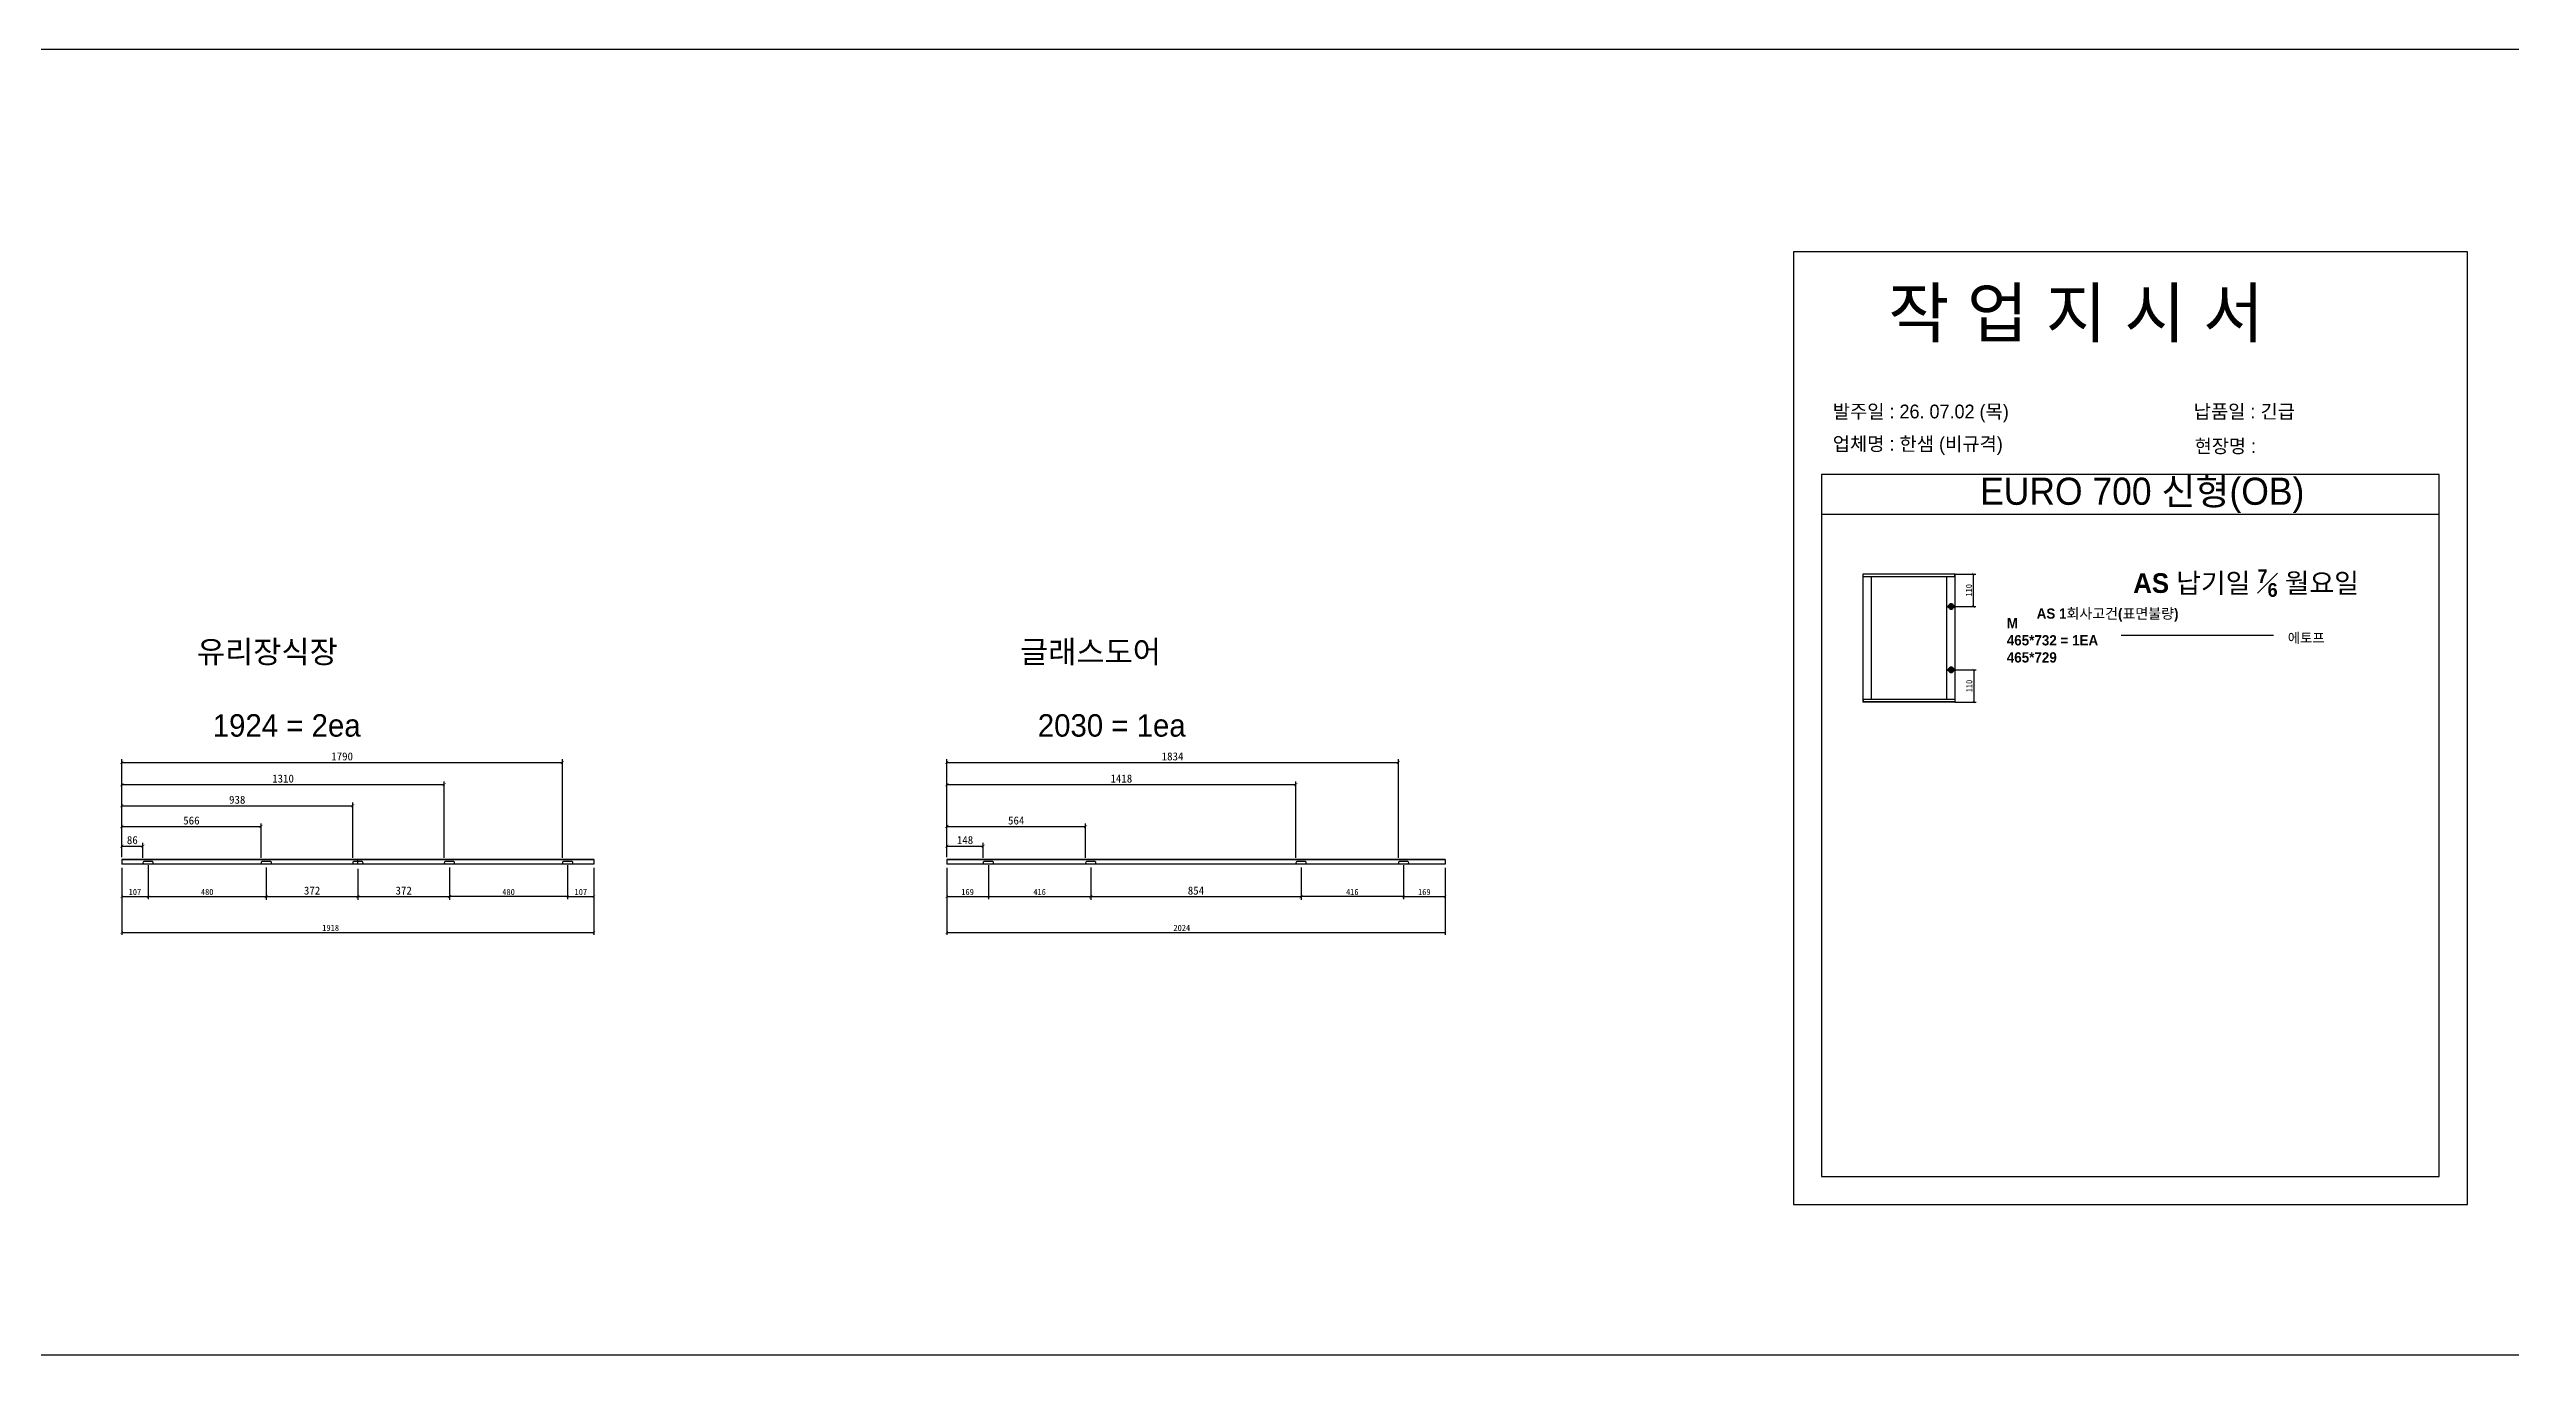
# Model space of a CAD drawing. Header units: millimetres. Extents: x -44117 to 256353, y -2095463 to 65325.
# Drawn here: x 125003 to 135000, y -1081262 to -1075959 of the extents above; entities that cross this region are included whole.
import ezdxf

# ---------------------------------------------------------------- set-up
doc = ezdxf.new("R2010")
doc.units = ezdxf.units.MM
doc.header["$LTSCALE"] = 10
doc.layers.add('Layer1', color=7, linetype='Continuous', lineweight=70)
doc.dimstyles.new('ISO-25', dxfattribs={"dimtxt": 2.5, "dimasz": 2.5, "dimexe": 1, "dimexo": 1, "dimtad": 1, "dimtxsty": 'Standard', "dimblk": 'ARCHTICK', "dimcen": 2.5, "dimadec": 0, "dimazin": 0, "dimtfac": 1, "dimtmove": 0, "dimatfit": 3, "dimfxl": 0, "dimarcsym": 0})

# ---------------------------------------------------------------- blocks, each defined once
blk = doc.blocks.new('_ArchTick')
at = {"color": 0, "linetype": 'ByBlock', "const_width": 0.15}
blk.add_lwpolyline([(-0.5, -0.5), (0.5, 0.5)], dxfattribs=at)
blk = doc.blocks.new('*D7403')
at = {"color": 0, "lineweight": -2}
for p, q in [((125297.3, -1079284.7), (125297.3, -1079556.8)), ((127215.3, -1079284.7), (127215.3, -1079556.8)), ((125297.3, -1079546.8), (127215.3, -1079546.8))]:
    blk.add_line(p, q, dxfattribs=at)
at = {"layer": 'Defpoints', "color": 0}
for p in [(125297.3, -1079269.7), (127215.3, -1079269.7), (127215.3, -1079546.8)]:
    blk.add_point(p, dxfattribs=at)
at = {"color": 0, "lineweight": -2, "xscale": 10, "yscale": 10, "zscale": 10, "rotation": 180}
blk.add_blockref('_ArchTick', (125297.3, -1079546.8), dxfattribs=at)
at = {"color": 0, "lineweight": -2, "xscale": 10, "yscale": 10, "zscale": 10}
blk.add_blockref('_ArchTick', (127215.3, -1079546.8), dxfattribs=at)
at = {"color": 0, "insert": (126145.8, -1079528.1), "char_height": 25, "attachment_point": 5}
blk.add_mtext('1918', dxfattribs=at)
blk = doc.blocks.new('*D7404')
at = {"color": 0, "lineweight": -2}
for p, q in [((125297.3, -1079284.7), (125297.3, -1079411.3)), ((125404.3, -1079273.3), (125404.3, -1079411.3)), ((125297.3, -1079401.3), (125404.3, -1079401.3))]:
    blk.add_line(p, q, dxfattribs=at)
at = {"layer": 'Defpoints', "color": 0}
for p in [(125297.3, -1079269.7), (125404.3, -1079258.3), (125404.3, -1079401.3)]:
    blk.add_point(p, dxfattribs=at)
at = {"color": 0, "lineweight": -2, "xscale": 10, "yscale": 10, "zscale": 10, "rotation": 180}
blk.add_blockref('_ArchTick', (125297.3, -1079401.3), dxfattribs=at)
at = {"color": 0, "lineweight": -2, "xscale": 10, "yscale": 10, "zscale": 10}
blk.add_blockref('_ArchTick', (125404.3, -1079401.3), dxfattribs=at)
at = {"color": 0, "insert": (125350.8, -1079382.5), "char_height": 25, "attachment_point": 5}
blk.add_mtext('107', dxfattribs=at)
blk = doc.blocks.new('*D7405')
at = {"color": 0, "lineweight": -2}
for p, q in [((127108.3, -1079273.3), (127108.3, -1079411.3)), ((127215.3, -1079284.7), (127215.3, -1079411.3)), ((127108.3, -1079401.3), (127215.3, -1079401.3))]:
    blk.add_line(p, q, dxfattribs=at)
at = {"layer": 'Defpoints', "color": 0}
for p in [(127108.3, -1079258.3), (127215.3, -1079269.7), (127215.3, -1079401.3)]:
    blk.add_point(p, dxfattribs=at)
at = {"color": 0, "lineweight": -2, "xscale": 10, "yscale": 10, "zscale": 10, "rotation": 180}
blk.add_blockref('_ArchTick', (127108.3, -1079401.3), dxfattribs=at)
at = {"color": 0, "lineweight": -2, "xscale": 10, "yscale": 10, "zscale": 10}
blk.add_blockref('_ArchTick', (127215.3, -1079401.3), dxfattribs=at)
at = {"color": 0, "insert": (127161.8, -1079382.5), "char_height": 25, "attachment_point": 5}
blk.add_mtext('107', dxfattribs=at)
blk = doc.blocks.new('*D7406')
at = {"color": 0, "lineweight": -2}
for p, q in [((125404.3, -1079283.3), (125404.3, -1079411.3)), ((125884.3, -1079283.3), (125884.3, -1079411.3)), ((125404.3, -1079401.3), (125884.3, -1079401.3))]:
    blk.add_line(p, q, dxfattribs=at)
at = {"layer": 'Defpoints', "color": 0}
for p in [(125404.3, -1079268.3), (125884.3, -1079268.3), (125884.3, -1079401.3)]:
    blk.add_point(p, dxfattribs=at)
at = {"color": 0, "lineweight": -2, "xscale": 10, "yscale": 10, "zscale": 10, "rotation": 180}
blk.add_blockref('_ArchTick', (125404.3, -1079401.3), dxfattribs=at)
at = {"color": 0, "lineweight": -2, "xscale": 10, "yscale": 10, "zscale": 10}
blk.add_blockref('_ArchTick', (125884.3, -1079401.3), dxfattribs=at)
at = {"color": 0, "insert": (125644.3, -1079382.5), "char_height": 25, "attachment_point": 5}
blk.add_mtext('480', dxfattribs=at)
blk = doc.blocks.new('*D7407')
at = {"color": 0, "lineweight": -2}
for p, q in [((126628.3, -1079283.3), (126628.3, -1079411.3)), ((127108.3, -1079283.3), (127108.3, -1079411.3)), ((127108.3, -1079401.3), (126628.3, -1079401.3))]:
    blk.add_line(p, q, dxfattribs=at)
at = {"layer": 'Defpoints', "color": 0}
for p in [(126628.3, -1079268.3), (127108.3, -1079268.3), (126628.3, -1079401.3)]:
    blk.add_point(p, dxfattribs=at)
at = {"color": 0, "lineweight": -2, "xscale": 10, "yscale": 10, "zscale": 10, "rotation": 180}
blk.add_blockref('_ArchTick', (126628.3, -1079401.3), dxfattribs=at)
at = {"color": 0, "lineweight": -2, "xscale": 10, "yscale": 10, "zscale": 10}
blk.add_blockref('_ArchTick', (127108.3, -1079401.3), dxfattribs=at)
at = {"color": 0, "insert": (126868.3, -1079382.5), "char_height": 25, "attachment_point": 5}
blk.add_mtext('480', dxfattribs=at)
blk = doc.blocks.new('*D7408')
at = {"color": 0, "lineweight": -2}
for p, q in [((125297.3, -1079240.7), (125297.3, -1079183.1)), ((125297.3, -1079196.1), (125383.3, -1079196.1)), ((125383.3, -1079243.8), (125383.3, -1079183.1))]:
    blk.add_line(p, q, dxfattribs=at)
at = {"layer": 'Defpoints', "color": 0}
for p in [(125383.3, -1079196.1), (125297.3, -1079260.2), (125383.3, -1079263.3)]:
    blk.add_point(p, dxfattribs=at)
at = {"color": 0, "lineweight": -2, "xscale": 13, "yscale": 13, "zscale": 13, "rotation": 180}
blk.add_blockref('_ArchTick', (125297.3, -1079196.1), dxfattribs=at)
at = {"color": 0, "lineweight": -2, "xscale": 13, "yscale": 13, "zscale": 13}
blk.add_blockref('_ArchTick', (125383.3, -1079196.1), dxfattribs=at)
at = {"color": 0, "insert": (125340.3, -1079171.7), "char_height": 32.5, "attachment_point": 5}
blk.add_mtext('86', dxfattribs=at)
blk = doc.blocks.new('*D7409')
at = {"color": 0, "lineweight": -2}
for p, q in [((125297.3, -1079240.7), (125297.3, -1079103.5)), ((125863.3, -1079243.8), (125863.3, -1079103.5)), ((125297.3, -1079116.5), (125863.3, -1079116.5))]:
    blk.add_line(p, q, dxfattribs=at)
at = {"layer": 'Defpoints', "color": 0}
for p in [(125863.3, -1079116.5), (125297.3, -1079260.2), (125863.3, -1079263.3)]:
    blk.add_point(p, dxfattribs=at)
at = {"color": 0, "lineweight": -2, "xscale": 13, "yscale": 13, "zscale": 13, "rotation": 180}
blk.add_blockref('_ArchTick', (125297.3, -1079116.5), dxfattribs=at)
at = {"color": 0, "lineweight": -2, "xscale": 13, "yscale": 13, "zscale": 13}
blk.add_blockref('_ArchTick', (125863.3, -1079116.5), dxfattribs=at)
at = {"color": 0, "insert": (125580.3, -1079092.1), "char_height": 32.5, "attachment_point": 5}
blk.add_mtext('566', dxfattribs=at)
blk = doc.blocks.new('*D7410')
at = {"color": 0, "lineweight": -2}
for p, q in [((125297.3, -1079240.7), (125297.3, -1079019.2)), ((125297.3, -1079032.2), (126235.3, -1079032.2)), ((126235.3, -1079243.8), (126235.3, -1079019.2))]:
    blk.add_line(p, q, dxfattribs=at)
at = {"layer": 'Defpoints', "color": 0}
for p in [(126235.3, -1079032.2), (125297.3, -1079260.2), (126235.3, -1079263.3)]:
    blk.add_point(p, dxfattribs=at)
at = {"color": 0, "lineweight": -2, "xscale": 13, "yscale": 13, "zscale": 13, "rotation": 180}
blk.add_blockref('_ArchTick', (125297.3, -1079032.2), dxfattribs=at)
at = {"color": 0, "lineweight": -2, "xscale": 13, "yscale": 13, "zscale": 13}
blk.add_blockref('_ArchTick', (126235.3, -1079032.2), dxfattribs=at)
at = {"color": 0, "insert": (125766.3, -1079007.8), "char_height": 32.5, "attachment_point": 5}
blk.add_mtext('938', dxfattribs=at)
blk = doc.blocks.new('*D7411')
at = {"color": 0, "lineweight": -2}
for p, q in [((125297.3, -1079240.7), (125297.3, -1078933.1)), ((125297.3, -1078946.1), (126607.3, -1078946.1)), ((126607.3, -1079243.8), (126607.3, -1078933.1))]:
    blk.add_line(p, q, dxfattribs=at)
at = {"layer": 'Defpoints', "color": 0}
for p in [(126607.3, -1078946.1), (125297.3, -1079260.2), (126607.3, -1079263.3)]:
    blk.add_point(p, dxfattribs=at)
at = {"color": 0, "lineweight": -2, "xscale": 13, "yscale": 13, "zscale": 13, "rotation": 180}
blk.add_blockref('_ArchTick', (125297.3, -1078946.1), dxfattribs=at)
at = {"color": 0, "lineweight": -2, "xscale": 13, "yscale": 13, "zscale": 13}
blk.add_blockref('_ArchTick', (126607.3, -1078946.1), dxfattribs=at)
at = {"color": 0, "insert": (125952.3, -1078921.8), "char_height": 32.5, "attachment_point": 5}
blk.add_mtext('1310', dxfattribs=at)
blk = doc.blocks.new('*D7412')
at = {"color": 0, "lineweight": -2}
for p, q in [((125297.3, -1079240.7), (125297.3, -1078843.1)), ((125297.3, -1078856.1), (127087.3, -1078856.1)), ((127087.3, -1079243.8), (127087.3, -1078843.1))]:
    blk.add_line(p, q, dxfattribs=at)
at = {"layer": 'Defpoints', "color": 0}
for p in [(127087.3, -1078856.1), (125297.3, -1079260.2), (127087.3, -1079263.3)]:
    blk.add_point(p, dxfattribs=at)
at = {"color": 0, "lineweight": -2, "xscale": 13, "yscale": 13, "zscale": 13, "rotation": 180}
blk.add_blockref('_ArchTick', (125297.3, -1078856.1), dxfattribs=at)
at = {"color": 0, "lineweight": -2, "xscale": 13, "yscale": 13, "zscale": 13}
blk.add_blockref('_ArchTick', (127087.3, -1078856.1), dxfattribs=at)
at = {"color": 0, "insert": (126192.3, -1078831.7), "char_height": 32.5, "attachment_point": 5}
blk.add_mtext('1790', dxfattribs=at)
blk = doc.blocks.new('*D7413')
at = {"color": 0, "lineweight": -2}
for p, q in [((125884.3, -1079287.8), (125884.3, -1079414.3)), ((126256.3, -1079287.8), (126256.3, -1079414.3)), ((125884.3, -1079401.3), (126256.3, -1079401.3))]:
    blk.add_line(p, q, dxfattribs=at)
at = {"layer": 'Defpoints', "color": 0}
for p in [(125884.3, -1079268.3), (126256.3, -1079268.3), (126256.3, -1079401.3)]:
    blk.add_point(p, dxfattribs=at)
at = {"color": 0, "lineweight": -2, "xscale": 13, "yscale": 13, "zscale": 13, "rotation": 180}
blk.add_blockref('_ArchTick', (125884.3, -1079401.3), dxfattribs=at)
at = {"color": 0, "lineweight": -2, "xscale": 13, "yscale": 13, "zscale": 13}
blk.add_blockref('_ArchTick', (126256.3, -1079401.3), dxfattribs=at)
at = {"color": 0, "insert": (126070.3, -1079376.9), "char_height": 32.5, "attachment_point": 5}
blk.add_mtext('372', dxfattribs=at)
blk = doc.blocks.new('*D7414')
at = {"color": 0, "lineweight": -2}
for p, q in [((126256.3, -1079287.8), (126256.3, -1079414.3)), ((126628.3, -1079287.8), (126628.3, -1079414.3)), ((126256.3, -1079401.3), (126628.3, -1079401.3))]:
    blk.add_line(p, q, dxfattribs=at)
at = {"layer": 'Defpoints', "color": 0}
for p in [(126256.3, -1079268.3), (126628.3, -1079268.3), (126628.3, -1079401.3)]:
    blk.add_point(p, dxfattribs=at)
at = {"color": 0, "lineweight": -2, "xscale": 13, "yscale": 13, "zscale": 13, "rotation": 180}
blk.add_blockref('_ArchTick', (126256.3, -1079401.3), dxfattribs=at)
at = {"color": 0, "lineweight": -2, "xscale": 13, "yscale": 13, "zscale": 13}
blk.add_blockref('_ArchTick', (126628.3, -1079401.3), dxfattribs=at)
at = {"color": 0, "insert": (126442.3, -1079376.9), "char_height": 32.5, "attachment_point": 5}
blk.add_mtext('372', dxfattribs=at)
blk = doc.blocks.new('*D7415')
at = {"color": 0, "lineweight": -2}
for p, q in [((128648.1, -1079284.7), (128648.1, -1079556.8)), ((130672.1, -1079284.7), (130672.1, -1079556.8)), ((128648.1, -1079546.8), (130672.1, -1079546.8))]:
    blk.add_line(p, q, dxfattribs=at)
at = {"layer": 'Defpoints', "color": 0}
for p in [(128648.1, -1079269.7), (130672.1, -1079269.7), (130672.1, -1079546.8)]:
    blk.add_point(p, dxfattribs=at)
at = {"color": 0, "lineweight": -2, "xscale": 10, "yscale": 10, "zscale": 10, "rotation": 180}
blk.add_blockref('_ArchTick', (128648.1, -1079546.8), dxfattribs=at)
at = {"color": 0, "lineweight": -2, "xscale": 10, "yscale": 10, "zscale": 10}
blk.add_blockref('_ArchTick', (130672.1, -1079546.8), dxfattribs=at)
at = {"color": 0, "insert": (129602.6, -1079528.1), "char_height": 25, "attachment_point": 5}
blk.add_mtext('2024', dxfattribs=at)
blk = doc.blocks.new('*D7416')
at = {"color": 0, "lineweight": -2}
for p, q in [((128648.1, -1079284.7), (128648.1, -1079411.3)), ((128817.1, -1079273.3), (128817.1, -1079411.3)), ((128648.1, -1079401.3), (128817.1, -1079401.3))]:
    blk.add_line(p, q, dxfattribs=at)
at = {"layer": 'Defpoints', "color": 0}
for p in [(128648.1, -1079269.7), (128817.1, -1079258.3), (128817.1, -1079401.3)]:
    blk.add_point(p, dxfattribs=at)
at = {"color": 0, "lineweight": -2, "xscale": 10, "yscale": 10, "zscale": 10, "rotation": 180}
blk.add_blockref('_ArchTick', (128648.1, -1079401.3), dxfattribs=at)
at = {"color": 0, "lineweight": -2, "xscale": 10, "yscale": 10, "zscale": 10}
blk.add_blockref('_ArchTick', (128817.1, -1079401.3), dxfattribs=at)
at = {"color": 0, "insert": (128732.6, -1079382.5), "char_height": 25, "attachment_point": 5}
blk.add_mtext('169', dxfattribs=at)
blk = doc.blocks.new('*D7417')
at = {"color": 0, "lineweight": -2}
for p, q in [((130503.1, -1079273.3), (130503.1, -1079411.3)), ((130672.1, -1079284.7), (130672.1, -1079411.3)), ((130503.1, -1079401.3), (130672.1, -1079401.3))]:
    blk.add_line(p, q, dxfattribs=at)
at = {"layer": 'Defpoints', "color": 0}
for p in [(130503.1, -1079258.3), (130672.1, -1079269.7), (130672.1, -1079401.3)]:
    blk.add_point(p, dxfattribs=at)
at = {"color": 0, "lineweight": -2, "xscale": 10, "yscale": 10, "zscale": 10, "rotation": 180}
blk.add_blockref('_ArchTick', (130503.1, -1079401.3), dxfattribs=at)
at = {"color": 0, "lineweight": -2, "xscale": 10, "yscale": 10, "zscale": 10}
blk.add_blockref('_ArchTick', (130672.1, -1079401.3), dxfattribs=at)
at = {"color": 0, "insert": (130587.6, -1079382.5), "char_height": 25, "attachment_point": 5}
blk.add_mtext('169', dxfattribs=at)
blk = doc.blocks.new('*D7418')
at = {"color": 0, "lineweight": -2}
for p, q in [((128817.1, -1079283.3), (128817.1, -1079411.3)), ((129233.1, -1079283.3), (129233.1, -1079411.3)), ((128817.1, -1079401.3), (129233.1, -1079401.3))]:
    blk.add_line(p, q, dxfattribs=at)
at = {"layer": 'Defpoints', "color": 0}
for p in [(128817.1, -1079268.3), (129233.1, -1079268.3), (129233.1, -1079401.3)]:
    blk.add_point(p, dxfattribs=at)
at = {"color": 0, "lineweight": -2, "xscale": 10, "yscale": 10, "zscale": 10, "rotation": 180}
blk.add_blockref('_ArchTick', (128817.1, -1079401.3), dxfattribs=at)
at = {"color": 0, "lineweight": -2, "xscale": 10, "yscale": 10, "zscale": 10}
blk.add_blockref('_ArchTick', (129233.1, -1079401.3), dxfattribs=at)
at = {"color": 0, "insert": (129025.1, -1079382.5), "char_height": 25, "attachment_point": 5}
blk.add_mtext('416', dxfattribs=at)
blk = doc.blocks.new('*D7419')
at = {"color": 0, "lineweight": -2}
for p, q in [((130087.1, -1079283.3), (130087.1, -1079411.3)), ((130503.1, -1079283.3), (130503.1, -1079411.3)), ((130503.1, -1079401.3), (130087.1, -1079401.3))]:
    blk.add_line(p, q, dxfattribs=at)
at = {"layer": 'Defpoints', "color": 0}
for p in [(130087.1, -1079268.3), (130503.1, -1079268.3), (130087.1, -1079401.3)]:
    blk.add_point(p, dxfattribs=at)
at = {"color": 0, "lineweight": -2, "xscale": 10, "yscale": 10, "zscale": 10, "rotation": 180}
blk.add_blockref('_ArchTick', (130087.1, -1079401.3), dxfattribs=at)
at = {"color": 0, "lineweight": -2, "xscale": 10, "yscale": 10, "zscale": 10}
blk.add_blockref('_ArchTick', (130503.1, -1079401.3), dxfattribs=at)
at = {"color": 0, "insert": (130295.1, -1079382.5), "char_height": 25, "attachment_point": 5}
blk.add_mtext('416', dxfattribs=at)
blk = doc.blocks.new('*D7420')
at = {"color": 0, "lineweight": -2}
for p, q in [((128648.1, -1079240.7), (128648.1, -1079183.1)), ((128648.1, -1079196.1), (128796.1, -1079196.1)), ((128796.1, -1079243.8), (128796.1, -1079183.1))]:
    blk.add_line(p, q, dxfattribs=at)
at = {"layer": 'Defpoints', "color": 0}
for p in [(128796.1, -1079196.1), (128648.1, -1079260.2), (128796.1, -1079263.3)]:
    blk.add_point(p, dxfattribs=at)
at = {"color": 0, "lineweight": -2, "xscale": 13, "yscale": 13, "zscale": 13, "rotation": 180}
blk.add_blockref('_ArchTick', (128648.1, -1079196.1), dxfattribs=at)
at = {"color": 0, "lineweight": -2, "xscale": 13, "yscale": 13, "zscale": 13}
blk.add_blockref('_ArchTick', (128796.1, -1079196.1), dxfattribs=at)
at = {"color": 0, "insert": (128722.1, -1079171.7), "char_height": 32.5, "attachment_point": 5}
blk.add_mtext('148', dxfattribs=at)
blk = doc.blocks.new('*D7421')
at = {"color": 0, "lineweight": -2}
for p, q in [((128648.1, -1079240.7), (128648.1, -1079103.5)), ((129212.1, -1079243.8), (129212.1, -1079103.5)), ((128648.1, -1079116.5), (129212.1, -1079116.5))]:
    blk.add_line(p, q, dxfattribs=at)
at = {"layer": 'Defpoints', "color": 0}
for p in [(129212.1, -1079116.5), (128648.1, -1079260.2), (129212.1, -1079263.3)]:
    blk.add_point(p, dxfattribs=at)
at = {"color": 0, "lineweight": -2, "xscale": 13, "yscale": 13, "zscale": 13, "rotation": 180}
blk.add_blockref('_ArchTick', (128648.1, -1079116.5), dxfattribs=at)
at = {"color": 0, "lineweight": -2, "xscale": 13, "yscale": 13, "zscale": 13}
blk.add_blockref('_ArchTick', (129212.1, -1079116.5), dxfattribs=at)
at = {"color": 0, "insert": (128930.1, -1079092.1), "char_height": 32.5, "attachment_point": 5}
blk.add_mtext('564', dxfattribs=at)
blk = doc.blocks.new('*D7422')
at = {"color": 0, "lineweight": -2}
for p, q in [((128648.1, -1079240.7), (128648.1, -1078933.1)), ((128648.1, -1078946.1), (130066.1, -1078946.1)), ((130066.1, -1079243.8), (130066.1, -1078933.1))]:
    blk.add_line(p, q, dxfattribs=at)
at = {"layer": 'Defpoints', "color": 0}
for p in [(130066.1, -1078946.1), (128648.1, -1079260.2), (130066.1, -1079263.3)]:
    blk.add_point(p, dxfattribs=at)
at = {"color": 0, "lineweight": -2, "xscale": 13, "yscale": 13, "zscale": 13, "rotation": 180}
blk.add_blockref('_ArchTick', (128648.1, -1078946.1), dxfattribs=at)
at = {"color": 0, "lineweight": -2, "xscale": 13, "yscale": 13, "zscale": 13}
blk.add_blockref('_ArchTick', (130066.1, -1078946.1), dxfattribs=at)
at = {"color": 0, "insert": (129357.1, -1078921.8), "char_height": 32.5, "attachment_point": 5}
blk.add_mtext('1418', dxfattribs=at)
blk = doc.blocks.new('*D7423')
at = {"color": 0, "lineweight": -2}
for p, q in [((128648.1, -1079240.7), (128648.1, -1078843.1)), ((128648.1, -1078856.1), (130482.1, -1078856.1)), ((130482.1, -1079243.8), (130482.1, -1078843.1))]:
    blk.add_line(p, q, dxfattribs=at)
at = {"layer": 'Defpoints', "color": 0}
for p in [(130482.1, -1078856.1), (128648.1, -1079260.2), (130482.1, -1079263.3)]:
    blk.add_point(p, dxfattribs=at)
at = {"color": 0, "lineweight": -2, "xscale": 13, "yscale": 13, "zscale": 13, "rotation": 180}
blk.add_blockref('_ArchTick', (128648.1, -1078856.1), dxfattribs=at)
at = {"color": 0, "lineweight": -2, "xscale": 13, "yscale": 13, "zscale": 13}
blk.add_blockref('_ArchTick', (130482.1, -1078856.1), dxfattribs=at)
at = {"color": 0, "insert": (129565.1, -1078831.7), "char_height": 32.5, "attachment_point": 5}
blk.add_mtext('1834', dxfattribs=at)
blk = doc.blocks.new('*D7424')
at = {"color": 0, "lineweight": -2}
for p, q in [((129233.1, -1079287.8), (129233.1, -1079414.3)), ((130087.1, -1079287.8), (130087.1, -1079414.3)), ((129233.1, -1079401.3), (130087.1, -1079401.3))]:
    blk.add_line(p, q, dxfattribs=at)
at = {"layer": 'Defpoints', "color": 0}
for p in [(129233.1, -1079268.3), (130087.1, -1079268.3), (130087.1, -1079401.3)]:
    blk.add_point(p, dxfattribs=at)
at = {"color": 0, "lineweight": -2, "xscale": 13, "yscale": 13, "zscale": 13, "rotation": 180}
blk.add_blockref('_ArchTick', (129233.1, -1079401.3), dxfattribs=at)
at = {"color": 0, "lineweight": -2, "xscale": 13, "yscale": 13, "zscale": 13}
blk.add_blockref('_ArchTick', (130087.1, -1079401.3), dxfattribs=at)
at = {"color": 0, "insert": (129660.1, -1079376.9), "char_height": 32.5, "attachment_point": 5}
blk.add_mtext('854', dxfattribs=at)
blk = doc.blocks.new('*D7425')
at = {"color": 0, "lineweight": -2}
for p, q in [((132742.4, -1078090.7), (132828, -1078090.7)), ((132818, -1078222.9), (132818, -1078090.7)), ((132742.4, -1078222.9), (132828, -1078222.9))]:
    blk.add_line(p, q, dxfattribs=at)
at = {"layer": 'Defpoints', "color": 0}
for p in [(132727.4, -1078090.7), (132818, -1078090.7), (132727.4, -1078222.9)]:
    blk.add_point(p, dxfattribs=at)
at = {"color": 0, "lineweight": -2, "xscale": 10, "yscale": 10, "zscale": 10}
for p, rotation in [((132818, -1078090.7), 90), ((132818, -1078222.9), 270)]:
    blk.add_blockref('_ArchTick', p, dxfattribs=dict(at, rotation=rotation))
at = {"color": 0, "insert": (132799.3, -1078156.8), "char_height": 25, "attachment_point": 5, "rotation": 90}
blk.add_mtext('110', dxfattribs=at)
blk = doc.blocks.new('*D7426')
at = {"color": 0, "lineweight": -2}
for p, q in [((132742.4, -1078479.9), (132829.5, -1078479.9)), ((132819.5, -1078479.9), (132819.5, -1078611.2)), ((132742.4, -1078611.2), (132829.5, -1078611.2))]:
    blk.add_line(p, q, dxfattribs=at)
at = {"layer": 'Defpoints', "color": 0}
for p in [(132727.4, -1078479.9), (132727.4, -1078611.2), (132819.5, -1078611.2)]:
    blk.add_point(p, dxfattribs=at)
at = {"color": 0, "lineweight": -2, "xscale": 10, "yscale": 10, "zscale": 10}
for p, rotation in [((132819.5, -1078479.9), 90), ((132819.5, -1078611.2), 270)]:
    blk.add_blockref('_ArchTick', p, dxfattribs=dict(at, rotation=rotation))
at = {"color": 0, "insert": (132800.7, -1078545.6), "char_height": 25, "attachment_point": 5, "rotation": 90}
blk.add_mtext('110', dxfattribs=at)

msp = doc.modelspace()

# ---------------------------------------------------------------- linework, layer by layer
at = {"color": 1}
for p, q in [((104302.82932, -1075958.74125), (196571.97618, -1075958.74125)), ((104302.82932, -1075958.74125), (196571.97618, -1075958.74125)), ((104302.82932, -1075958.74125), (196571.97618, -1075958.74125)), ((104302.82932, -1075958.74125), (196571.97618, -1075958.74125)), ((104302.82932, -1075958.74125), (196571.97618, -1075958.74125)), ((104302.82932, -1075958.74125), (196571.97618, -1075958.74125)), ((104302.82932, -1075958.74125), (196571.97618, -1075958.74125)), ((104302.82932, -1075958.74125), (196571.97618, -1075958.74125)), ((104302.82932, -1075958.74125), (196571.97618, -1075958.74125)), ((104302.82932, -1075958.74125), (196571.97618, -1075958.74125)), ((104302.82932, -1081262.30929), (196571.97618, -1081262.30929)), ((104302.82932, -1081262.30929), (196571.97618, -1081262.30929)), ((104302.82932, -1081262.30929), (196571.97618, -1081262.30929)), ((104302.82932, -1081262.30929), (196571.97618, -1081262.30929)), ((104302.82932, -1081262.30929), (196571.97618, -1081262.30929)), ((104302.82932, -1081262.30929), (196571.97618, -1081262.30929)), ((104302.82932, -1081262.30929), (196571.97618, -1081262.30929)), ((104302.82932, -1081262.30929), (196571.97618, -1081262.30929)), ((104302.82932, -1081262.30929), (196571.97618, -1081262.30929)), ((104302.82932, -1081262.30929), (196571.97618, -1081262.30929))]:
    msp.add_line(p, q, dxfattribs=at)
for p, q in [((134709.68409, -1077686.30134), (132201.30043, -1077686.30134)), ((134709.68409, -1077849.1834), (132201.30043, -1077849.1834)), ((132368.79175, -1078091.06946), (132368.79175, -1078610.86991)), ((132743.56818, -1078091.74258), (132368.79175, -1078091.74258)), ((132743.56818, -1078101.91422), (132368.79175, -1078101.91422)), ((132743.19422, -1078090.6955), (132369.16571, -1078090.6955)), ((132402.07394, -1078101.1663), (132402.07394, -1078600.02516)), ((132709.91203, -1078600.02516), (132709.91203, -1078101.91422)), ((132741.69839, -1078101.91422), (132741.69839, -1078090.6955)), ((132743.56818, -1078610.86991), (132743.56818, -1078091.06946)), ((132743.56818, -1078600.02516), (132368.79175, -1078600.02516)), ((132370.66154, -1078611.24388), (132370.66154, -1078600.02516)), ((132741.69839, -1078600.02516), (132741.69839, -1078611.24388)), ((132743.56818, -1078610.1968), (132368.79175, -1078610.1968)), ((132743.19422, -1078611.24388), (132369.16571, -1078611.24388)), ((125297.2654, -1079250.70058), (125297.2654, -1079269.70058)), ((126256.26779, -1079269.70058), (126256.26779, -1079250.70058)), ((127215.27019, -1079250.70058), (127215.27019, -1079269.70058)), ((128648.08349, -1079250.70058), (128648.08349, -1079269.70058)), ((130672.08828, -1079250.70058), (130672.08828, -1079269.70058))]:
    msp.add_line(p, q)
at = {"linetype": 'Continuous'}
for p, q in [((127215.27019, -1079250.70058), (125297.2654, -1079250.70058)), ((127215.27019, -1079252.10058), (125297.2654, -1079252.10058)), ((127215.27019, -1079269.70058), (125297.2654, -1079269.70058)), ((130672.08828, -1079250.70058), (128648.08349, -1079250.70058)), ((130672.08828, -1079252.10058), (128648.08349, -1079252.10058)), ((130672.08828, -1079269.70058), (128648.08349, -1079269.70058))]:
    msp.add_line(p, q, dxfattribs=at)
msp.add_lwpolyline([(132087.28299, -1080652.10713), (134823.70153, -1080652.10713), (134823.70153, -1076782.02949), (132087.28299, -1076782.02949)], close=True)
for points in [[(132201.30043, -1077686.30134), (132201.30043, -1080538.0897), (134709.68409, -1080538.0897), (134709.68409, -1077686.30134)], [(133417.9355, -1078339.22436), (134035.9678, -1078339.22436)]]:
    msp.add_lwpolyline(points)
at = {"color": 2, "linetype": 'Continuous'}
for points in [[(125383.2656, -1079263.30058), (125383.2656, -1079263.30058, 0.4142135624), (125388.2656, -1079268.30058), (125420.2656, -1079268.30058, 0.4142135624), (125425.2656, -1079263.30058), (125425.2656, -1079263.30058, 0.4142135624), (125420.2656, -1079258.30058), (125388.2656, -1079258.30058, 0.4142135624)], [(125863.2656, -1079263.30058), (125863.2656, -1079263.30058, 0.4142135624), (125868.2656, -1079268.30058), (125900.2656, -1079268.30058, 0.4142135624), (125905.2656, -1079263.30058), (125905.2656, -1079263.30058, 0.4142135624), (125900.2656, -1079258.30058), (125868.2656, -1079258.30058, 0.4142135624)], [(126235.26779, -1079263.30058), (126235.26779, -1079263.30058, 0.4142135624), (126240.26779, -1079268.30058), (126272.26779, -1079268.30058, 0.4142135624), (126277.26779, -1079263.30058), (126277.26779, -1079263.30058, 0.4142135624), (126272.26779, -1079258.30058), (126240.26779, -1079258.30058, 0.4142135624)], [(126607.2656, -1079263.30058), (126607.2656, -1079263.30058, 0.4142135624), (126612.2656, -1079268.30058), (126644.2656, -1079268.30058, 0.4142135624), (126649.2656, -1079263.30058), (126649.2656, -1079263.30058, 0.4142135624), (126644.2656, -1079258.30058), (126612.2656, -1079258.30058, 0.4142135624)], [(127087.2656, -1079263.30058), (127087.2656, -1079263.30058, 0.4142135624), (127092.2656, -1079268.30058), (127124.2656, -1079268.30058, 0.4142135624), (127129.2656, -1079263.30058), (127129.2656, -1079263.30058, 0.4142135624), (127124.2656, -1079258.30058), (127092.2656, -1079258.30058, 0.4142135624)], [(128796.08369, -1079263.30058), (128796.08369, -1079263.30058, 0.4142135624), (128801.08369, -1079268.30058), (128833.08369, -1079268.30058, 0.4142135624), (128838.08369, -1079263.30058), (128838.08369, -1079263.30058, 0.4142135624), (128833.08369, -1079258.30058), (128801.08369, -1079258.30058, 0.4142135624)], [(129212.08369, -1079263.30058), (129212.08369, -1079263.30058, 0.4142135624), (129217.08369, -1079268.30058), (129249.08369, -1079268.30058, 0.4142135624), (129254.08369, -1079263.30058), (129254.08369, -1079263.30058, 0.4142135624), (129249.08369, -1079258.30058), (129217.08369, -1079258.30058, 0.4142135624)], [(130066.08369, -1079263.30058), (130066.08369, -1079263.30058, 0.4142135624), (130071.08369, -1079268.30058), (130103.08369, -1079268.30058, 0.4142135624), (130108.08369, -1079263.30058), (130108.08369, -1079263.30058, 0.4142135624), (130103.08369, -1079258.30058), (130071.08369, -1079258.30058, 0.4142135624)], [(130482.08369, -1079263.30058), (130482.08369, -1079263.30058, 0.4142135624), (130487.08369, -1079268.30058), (130519.08369, -1079268.30058, 0.4142135624), (130524.08369, -1079263.30058), (130524.08369, -1079263.30058, 0.4142135624), (130519.08369, -1079258.30058), (130487.08369, -1079258.30058, 0.4142135624)]]:
    msp.add_lwpolyline(points, format="xyb", close=True, dxfattribs=at)
for centre, start, end in [((132743.19422, -1078091.06946), 0, 90), ((132369.16571, -1078610.86992), 180, 270), ((132743.19422, -1078610.86992), 270, 0)]:
    msp.add_arc(centre, 0.37396, start, end)
at = {"layer": 'Layer1'}
for p, q in [((132727.39432, -1078209.09745), (132727.39432, -1078236.66268)), ((132727.39432, -1078493.66913), (132727.39432, -1078466.10389))]:
    msp.add_line(p, q, dxfattribs=at)
for points in [[(132741.17694, -1078222.88007), (132713.61171, -1078222.88007)], [(132741.17694, -1078479.88651), (132713.61171, -1078479.88651)]]:
    msp.add_lwpolyline(points, close=True, dxfattribs=at)
for centre in [(132727.39432, -1078222.88007), (132727.39432, -1078479.88651)]:
    msp.add_circle(centre, 9.18841, dxfattribs=at)

# ---------------------------------------------------------------- texts
at = {"attachment_point": 1}
for s, width, gutter_width, heights, insert, char_height in [('{\\fGulim|b0|i0|c129|p50;작 업 지 시 서}', 4666.4485321, 17.63682, [-219.88959], (132471.99104, -1076930.34942), 197.5323919), ('\\pt11;{\\fGulim|b0|i0|c129|p50;발주일 : 26. 07.02 (목)}', 5387.0305146, 20.36026, [56.20102], (132246.2514, -1077402.41944), 55.8685452), ('{\\fGulim|b0|i0|c129|p50;납품일 : 긴급}', 5387.0305146, 20.36026, [57.15569], (133712.15404, -1077402.41944), 55.8685452), ('{\\fGulim|b0|i0|c129|p50;업체명 : 한샘 (비규격)}', 5387.0305146, 20.36026, [58.82126], (132246.2514, -1077533.79388), 55.8685452), ('{\\fGulim|b0|i0|c129|p50;현장명 :  }', 5350.1178156, 20.22075, [61.9135], (133716.05207, -1077543.16329), 55.485726), ('{\\fGulim|b0|i0|c129|p50;EURO 700 신형(OB)}', 2601.342149, 9.83176, [-138.56106], (132844.76573, -1077699.32649), 110.1157193), ('{\\A1;\\f굴림|b1|i0|c129|p50;\\C1;AS 납기일 {\\H0.7x;\\S7#6;} 월요일}', 12072.7918459, 155.2668, [-118.99471], (133466.89241, -1078071.355), 80), ('{\\f굴림|b1|i0|c129|p50;M\\P465*732 = 1EA\\P\\C1;465*729}', 12604.7778903, 162.10861, [1985.81544], (132953.12046, -1078269.5155), 41.6850715), ('{\\f굴림|b1|i0|c129|p50;\\C1;AS 1회사고건(표면불량)}', 12072.7918459, 155.2668, [-52.21665], (133074.56719, -1078230.42696), 41.6851), ('{\\fGulim|b0|i0|c129|p50;유리장식장}', 2155.3243433, 8.14604, [-101.80487], (125602.51731, -1078361.16581), 91.2356303), ('{\\fGulim|b0|i0|c129|p50;글래스도어}', 2155.3243433, 8.14604, [-101.5619], (128945.39978, -1078361.16581), 91.2356303), ('{\\f굴림|b1|i0|c129|p50;에토프}', 12072.7918459, 155.2668, [-44.41475], (134094.56719, -1078330.42696), 39.9257485), ('{\\fGulim|b0|i0|c129|p50;1924 = 2ea}', 2155.3243433, 8.14604, [-93.78683], (125666.89159, -1078660.04797), 91.2356303), ('{\\fGulim|b0|i0|c129|p50;2030 = 1ea}', 2155.3243433, 8.14604, [-93.78683], (129017.70968, -1078660.04797), 91.2356303)]:
    msp.add_mtext_dynamic_manual_height_columns(s, width=width, gutter_width=gutter_width, heights=heights, dxfattribs=dict(at, insert=insert, char_height=char_height))

# ---------------------------------------------------------------- dimensions: what is measured, and where the dimension line sits
for base, p1, p2, picture, middle in [((132818.03034, -1078090.6955), (132727.39432, -1078222.88007), (132727.39432, -1078090.6955), '*D7425', (132799.28034, -1078156.78779)), ((132819.47999, -1078611.24388), (132727.39432, -1078479.88651), (132727.39432, -1078611.24388), '*D7426', (132800.72999, -1078545.56519))]:
    dim = msp.add_linear_dim(base=base, p1=p1, p2=p2, angle=90, text='110', dimstyle='ISO-25', override={"dimscale": 10, "dimasz": 1, "dimexo": 1.5, "dimtxsty": 'Standard'})
    dim.commit()
    dim.dimension.update_dxf_attribs({"geometry": picture, "text_midpoint": middle})
for base, p1, p2, override, picture, middle in [((127087.2656, -1078856.12028), (125297.2654, -1079260.20058), (127087.2656, -1079263.29294), {"dimscale": 13, "dimasz": 1, "dimexo": 1.5}, '*D7412', (126192.2655, -1078831.74528)), ((126607.2656, -1078946.14567), (125297.2654, -1079260.20058), (126607.2656, -1079263.30058), {"dimscale": 13, "dimasz": 1, "dimexo": 1.5}, '*D7411', (125952.2655, -1078921.77067)), ((130482.08369, -1078856.12028), (128648.08349, -1079260.20058), (130482.08369, -1079263.29294), {"dimscale": 13, "dimasz": 1, "dimexo": 1.5}, '*D7423', (129565.08359, -1078831.74528)), ((130066.08369, -1078946.14567), (128648.08349, -1079260.20058), (130066.08369, -1079263.30058), {"dimscale": 13, "dimasz": 1, "dimexo": 1.5}, '*D7422', (129357.08359, -1078921.77067)), ((126235.26779, -1079032.15667), (125297.2654, -1079260.20058), (126235.26779, -1079263.30058), {"dimscale": 13, "dimasz": 1, "dimexo": 1.5}, '*D7410', (125766.26659, -1079007.78167)), ((125863.26567, -1079116.49114), (125297.2654, -1079260.20058), (125863.26567, -1079263.27344), {"dimscale": 13, "dimasz": 1, "dimexo": 1.5}, '*D7409', (125580.26553, -1079092.11614)), ((129212.08376, -1079116.49114), (128648.08349, -1079260.20058), (129212.08376, -1079263.27344), {"dimscale": 13, "dimasz": 1, "dimexo": 1.5}, '*D7421', (128930.08363, -1079092.11614)), ((125383.2656, -1079196.09223), (125297.2654, -1079260.20058), (125383.2656, -1079263.30058), {"dimscale": 13, "dimasz": 1, "dimexo": 1.5}, '*D7408', (125340.2655, -1079171.71723)), ((128796.08369, -1079196.09223), (128648.08349, -1079260.20058), (128796.08369, -1079263.30058), {"dimscale": 13, "dimasz": 1, "dimexo": 1.5}, '*D7420', (128722.08359, -1079171.71723)), ((125404.2656, -1079401.29017), (125297.2654, -1079269.70058), (125404.2656, -1079258.30058), {"dimscale": 10, "dimasz": 1, "dimexo": 1.5}, '*D7404', (125350.7655, -1079382.54017)), ((125884.2656, -1079401.29017), (125404.2656, -1079268.30058), (125884.2656, -1079268.30058), {"dimscale": 10, "dimasz": 1, "dimexo": 1.5}, '*D7406', (125644.2656, -1079382.54017)), ((126256.26779, -1079401.29017), (125884.2656, -1079268.30058), (126256.26779, -1079268.30058), {"dimscale": 13, "dimasz": 1, "dimexo": 1.5}, '*D7413', (126070.26669, -1079376.91517)), ((126628.2656, -1079401.29017), (126256.26779, -1079268.30058), (126628.2656, -1079268.30058), {"dimscale": 13, "dimasz": 1, "dimexo": 1.5}, '*D7414', (126442.26669, -1079376.91517)), ((126628.2656, -1079401.29017), (127108.2656, -1079268.30058), (126628.2656, -1079268.30058), {"dimscale": 10, "dimasz": 1, "dimexo": 1.5}, '*D7407', (126868.2656, -1079382.54017)), ((127215.27019, -1079401.29017), (127108.2656, -1079258.30058), (127215.27019, -1079269.70058), {"dimscale": 10, "dimasz": 1, "dimexo": 1.5}, '*D7405', (127161.76789, -1079382.54017)), ((128817.08369, -1079401.29017), (128648.08349, -1079269.70058), (128817.08369, -1079258.30058), {"dimscale": 10, "dimasz": 1, "dimexo": 1.5}, '*D7416', (128732.58359, -1079382.54017)), ((129233.08369, -1079401.29017), (128817.08369, -1079268.30058), (129233.08369, -1079268.30058), {"dimscale": 10, "dimasz": 1, "dimexo": 1.5}, '*D7418', (129025.08369, -1079382.54017)), ((130087.08369, -1079401.29017), (129233.08369, -1079268.30058), (130087.08369, -1079268.30058), {"dimscale": 13, "dimasz": 1, "dimexo": 1.5}, '*D7424', (129660.08369, -1079376.91517)), ((130087.08369, -1079401.29017), (130503.08369, -1079268.30058), (130087.08369, -1079268.30058), {"dimscale": 10, "dimasz": 1, "dimexo": 1.5}, '*D7419', (130295.08369, -1079382.54017)), ((130672.08828, -1079401.29017), (130503.08369, -1079258.30058), (130672.08828, -1079269.70058), {"dimscale": 10, "dimasz": 1, "dimexo": 1.5}, '*D7417', (130587.58598, -1079382.54017))]:
    dim = msp.add_linear_dim(base=base, p1=p1, p2=p2, dimstyle='ISO-25', override=override)
    dim.commit()
    dim.dimension.update_dxf_attribs({"geometry": picture, "text_midpoint": middle})
for base, p1, p2, picture, middle in [((127215.27019, -1079546.8236), (125297.2654, -1079269.70058), (127215.27019, -1079269.70058), '*D7403', (126145.76779, -1079546.8236)), ((130672.08828, -1079546.8236), (128648.08349, -1079269.70058), (130672.08828, -1079269.70058), '*D7415', (129602.58589, -1079546.8236))]:
    dim = msp.add_linear_dim(base=base, p1=p1, p2=p2, dimstyle='ISO-25', override={"dimscale": 10, "dimasz": 1, "dimexo": 1.5})
    dim.commit()
    dim.dimension.update_dxf_attribs({"geometry": picture, "text_midpoint": middle, "dimtype": 160})

doc.saveas('drawing.dxf')
